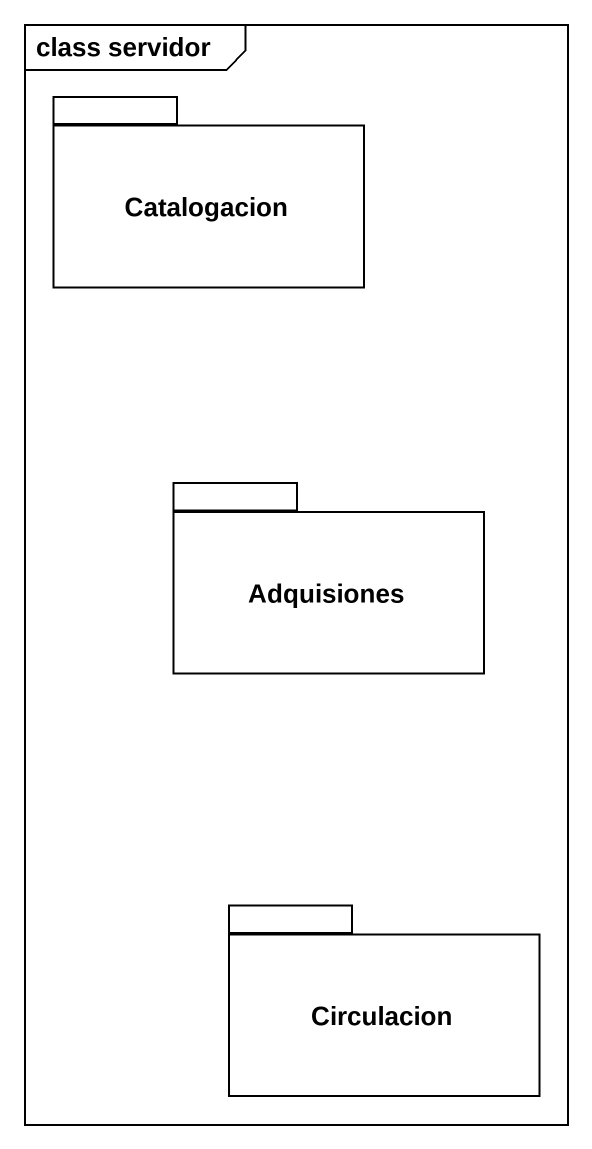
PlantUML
@startuml
mainframe class servidor
package Catalogacion {
}
package Adquisiones {
}
package Circulacion {
}
@enduml
